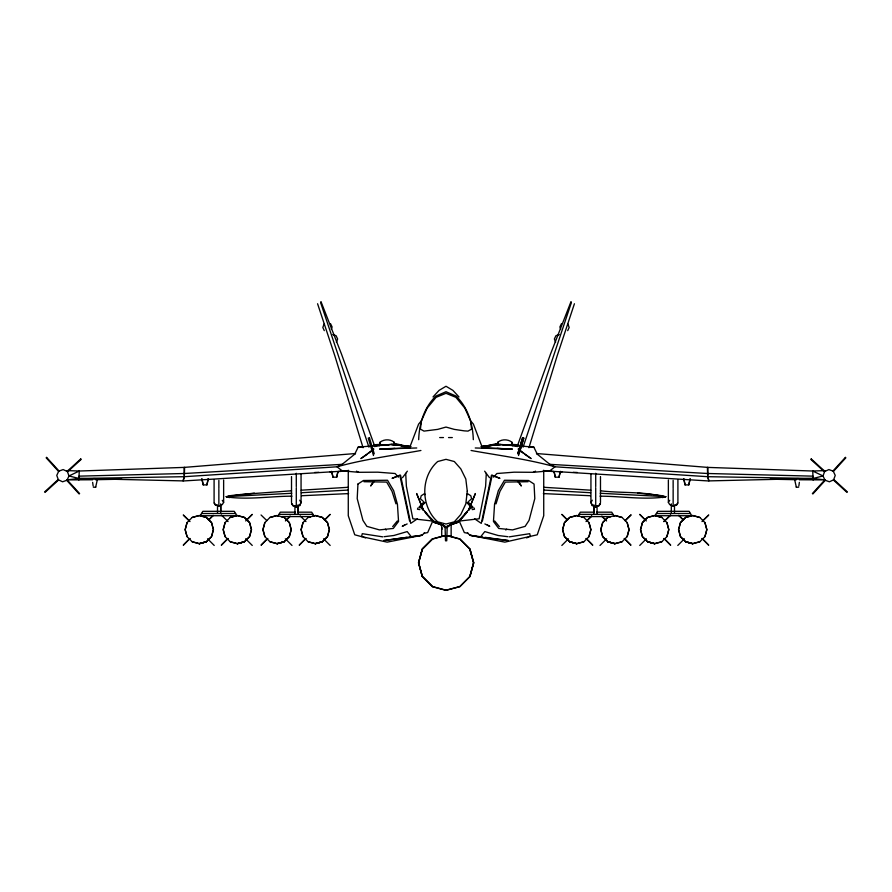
<?xml version="1.0" encoding="UTF-8"?>
<svg xmlns="http://www.w3.org/2000/svg" width="892" height="892" viewBox="0 0 892 892"><rect width="100%" height="100%" fill="white"/><g stroke="black" fill="none" stroke-linecap="round" stroke-linejoin="round"><path stroke-width="1.34" d="M67.391 471.556L63.154 469.571L58.749 471.166L56.765 475.403L58.359 479.807L62.596 481.792L67 480.197L68.985 475.96L67.045 470.608L79.265 471.021L184.611 467.386L184.31 476.685L183.161 480.978L348.627 470.775M447.215 526.28L446.736 540.797L445.509 540.797L445.03 526.28M799.299 479.773L824.855 479.896L813.069 478.469L707.691 476.685L554.98 466.795L549.84 464.342L536.46 453.526L707.88 467.408L707.757 476.696L708.839 480.978L543.373 470.775M78.853 480.063L79.265 471.021L68.985 475.96L78.931 478.469L183.027 480.899L184.31 476.685L184.12 467.408L355.54 453.526L342.16 464.342L337.02 466.795L184.243 476.696L78.931 478.469L67.145 479.896L92.701 479.773M486.285 473.384L485.627 486.24L479.149 518.776L458.432 521.151M418.683 439.678C419.207 423.566 424.057 407.666 435.842 396.115L446 391.722L456.158 396.115C467.943 407.666 472.793 423.566 473.317 439.678M798.686 487.177L796.366 487.277L796.456 486.541M798.853 485.973L799.366 482.382M379.546 444.773L379.947 442.332C383.816 439.076 390.25 438.964 394.141 442.209L394.543 444.16M379.334 445.755L379.947 442.332M497.457 444.406L497.859 442.209C501.75 438.964 508.184 439.076 512.053 442.332L512.666 445.755M208.137 478.87L207 484.891L203.209 484.891L201.804 478.87M683.863 478.87L685 484.891L688.791 484.891L690.018 478.959M497.457 444.16L497.859 442.209M555.348 477.187L554.122 471.812L555.225 477.187L559.016 477.187L560.165 471.812M482.416 520.95L491.893 476.573M206.877 484.891L208.182 478.959M93.314 487.177L95.634 487.277L97.484 479.037M424.592 532.97L421.905 535.289L387.161 542.135L361.606 536.638L362.263 533.684L382.779 536.861M336.652 477.187L337.878 471.812L336.775 477.187L332.984 477.187L331.579 471.333M688.791 484.891L690.196 478.87M559.016 477.187L560.421 471.333M187.064 522.567L185.224 529.658L187.064 536.638L192.193 541.767L199.295 543.73L206.386 541.767L211.527 536.638L213.478 529.658L211.527 522.567L206.386 517.427L199.295 515.476L192.193 517.427L187.064 522.567L185.101 529.658L187.064 536.638M225.096 522.567L223.268 529.658L225.096 536.638L230.236 541.767L237.328 543.73L244.43 541.767L249.559 536.638L251.522 529.658L249.559 522.567L244.43 517.427L237.328 515.476L230.236 517.427L225.096 522.567L223.145 529.658L225.096 536.638M277.089 515.476L269.986 517.427L264.857 522.567L263.017 529.658L264.857 536.638L269.986 541.767L277.089 543.73L284.18 541.767L289.32 536.638L291.271 529.658L289.32 522.567L284.18 517.427L281.816 516.78M310.516 516.78L308.153 517.427L303.012 522.567L301.184 529.658L303.012 536.638L308.153 541.767L315.244 543.73L322.335 541.767L327.476 536.638L329.438 529.658L327.476 522.567L322.335 517.427L315.244 515.476L312.88 516.122M579.12 516.122L576.756 515.476L569.665 517.427L564.524 522.567L562.562 529.658L564.524 536.638L569.665 541.767L576.756 543.73L583.847 541.767L588.988 536.638L590.816 529.658L588.988 522.567L583.847 517.427L581.484 516.78M610.184 516.78L607.82 517.427L602.68 522.567L600.729 529.658L602.68 536.638L607.82 541.767L614.911 543.73L622.014 541.767L627.143 536.638L628.983 529.658L627.143 522.567L622.014 517.427L614.911 515.476M666.904 536.638L668.732 529.658L666.904 522.567L661.764 517.427L654.672 515.476L647.57 517.427L642.441 522.567L640.478 529.658L642.441 536.638L647.57 541.767L654.672 543.73L661.764 541.767L666.904 536.638L668.855 529.658L666.904 522.567M704.936 536.638L706.776 529.658L704.936 522.567L699.807 517.427L692.705 515.476L685.613 517.427L680.473 522.567L678.522 529.658L680.473 536.638L685.613 541.767L692.705 543.73L699.807 541.767L704.936 536.638L706.899 529.658L704.936 522.567M444.762 535.746L432.419 539.08L422.273 549.115L418.604 562.807L422.273 576.511L432.297 586.657L446 590.337L459.949 586.657L469.972 576.511L473.763 562.807L469.972 548.993L459.949 538.958L449.802 536.203M442.265 536.203L432.297 538.958L422.273 548.993L418.482 562.807L422.273 576.511L432.419 586.535L446 590.214L459.826 586.535L469.85 576.511L473.518 562.807L469.85 549.115L459.826 539.08L447.26 535.746M409.45 448.152L418.604 424.101L421.303 420.935M264.857 522.567L262.895 529.658L264.857 536.638M303.012 522.567L301.061 529.658L303.012 536.638M432.419 539.08L422.395 549.115L418.604 562.807L422.395 576.511L432.419 586.535M469.85 576.511L473.641 562.807L469.85 549.115M588.988 536.638L590.939 529.658L588.988 522.567M627.143 536.638L629.105 529.658L627.143 522.567M517.962 453.292L522.601 437.749L523.771 438.106L519.133 453.638M417.869 508.016L417.501 509.232L419.82 509.6M517.728 453.872L522.601 437.749M518.508 455.533L523.771 438.106M496.03 503.857L499.944 491.38L505.318 482.081L528.075 481.713M517.126 446.658L550.576 353.901L571.003 301.663L571.371 302.644L523.058 447.182M574.426 303.748L557.065 356.098L528.934 447.717M467.04 494.681L467.408 493.577L470.831 495.785L471.567 498.84L468.869 501.159M324.052 324.052L322.826 327.476L324.298 330.653M331.311 329.193L332.125 326.985L330.531 323.685M336.407 342.272L337.633 338.971L336.039 335.671L332.738 334.567M299.712 505.809L301.061 502.508L301.061 473.842M468.501 510.335L475.358 493.577L468.501 510.335L471.199 507.28L465.267 513.391M432.954 520.616L427.658 532.602L423.655 533.338M567.702 330.653L569.174 327.476L567.948 324.052M561.469 323.685L559.875 326.985L560.689 329.193M354.659 454.296L358.183 447.104L361.974 446.736M277.813 516.334L280.266 512.175L295.297 512.175M577.86 516.334L580.302 512.175L593.972 512.175M592.288 500.189L590.939 502.508L592.288 505.809M372.789 482.46L370.659 485.995L373.971 481.758M223.636 480.007L223.636 502.386L222.286 504.593L218.863 506.177L215.44 504.593L214.091 502.999L215.44 505.195L217.715 505.608M674.285 505.608L676.56 505.195L677.909 502.999L676.56 504.593L673.137 506.177L669.714 504.593L668.364 502.386L669.714 500.312M402.482 477.722L407.365 471.177M467.408 532.97L470.095 535.289L480.375 537.129L484.802 531.587L498.16 535.501L507.838 536.694M392.67 526.603L397.319 520.984M423.979 501.895L418.972 507.28L419.82 507.648L423.901 502.854M493.599 477.153L496.877 473.518L514.126 472.18L533.293 472.303L549.84 470.831L554.98 466.795C527.44 459.146 499.13 455.544 471.076 450.482M425.083 502.631L419.82 507.648M433.021 396.929L439.087 390.384L446 386.258L452.913 390.384L458.979 396.929M189.829 538.534L183.273 545.202L189.918 538.478M227.873 538.534L221.305 545.202L227.962 538.478M267.622 538.534L261.055 545.202L267.712 538.478M305.789 538.534L299.221 545.202L305.878 538.478M449.713 524.775L457.485 521.887L466.115 513.156L458.131 522.154L449.635 524.942M208.516 520.136L213.266 515.331L208.583 520.003M246.549 520.136L252.258 514.372L245.69 520.939M286.299 520.136L290.101 516.29M324.465 520.136L330.163 514.372L324.543 520.003M285.44 520.939L290.134 516.245M468.021 501.895L473.028 507.28L471.812 508.016L466.917 502.631M505.809 530.026L506.667 529.179M561.837 545.447L568.483 538.79M599.993 545.447L606.649 538.79M600.26 493.287L665.8 496.643L665.309 497.123C644.57 491.18 621.847 493.387 600.461 490.79M639.742 545.447L646.399 538.79M677.786 545.447L684.443 538.79M586.022 521.552L591.809 515.922L586.958 520.627M663.938 521.552L670.695 514.985L663.904 521.575M701.982 521.552L708.727 514.985L702.918 520.627M368.574 453.281L373.837 449.055L360.87 458.6L367.526 454.128M417.389 518.821L410.71 523.37L400.508 475.09L392.067 478.357L399.505 475.336M528.811 537.129L526.481 537.854M449.178 526.113L446.368 527.707L443.558 526.481M295.14 506.299L292.866 505.809L291.517 503.244L292.866 505.195L296.289 507.035L299.712 505.195L301.061 502.508L299.712 500.189M590.939 473.842L590.939 502.508L592.288 505.195L595.711 507.035L599.134 505.195L600.483 503.244L599.134 505.809L596.859 506.299M404.723 524.987L402.259 526.291L407.142 523.938M533.293 472.303L535.557 471.166M454.786 521.887L459.268 521.006L467.163 511.897L458.131 522.154L455.901 522.522M824.609 471.556L828.846 469.571L833.251 471.166L835.235 475.403L833.641 479.807L829.404 481.792L825 480.197L823.015 475.96L812.735 471.021L707.389 467.386L707.691 476.685L708.973 480.899L813.069 478.469L823.015 475.96L824.955 470.608L812.735 471.021L813.147 480.063M437.214 521.887L433.768 522.199L433.334 521.129L444.84 526.102M559.262 334.567L555.961 335.671L554.367 338.971L555.593 342.272M447.137 526.113L458.232 522.199L458.666 521.129L449.68 525.065L458.232 522.199L457.485 521.887M373.492 455.533L368.229 438.106L369.556 438.139M662.5 497.613L665.8 496.643M199.295 543.73L206.386 541.767L199.295 543.607L192.193 541.767M237.328 543.73L244.43 541.767L237.328 543.607L230.236 541.767M277.089 543.73L284.18 541.767L277.089 543.607L269.986 541.767M315.244 543.73L322.335 541.767L315.244 543.607L308.153 541.767M449.423 525.176L452.846 524.206L452.846 523.024M482.36 536.984L470.095 535.289L504.839 542.135L537.252 534.799L543.73 515.721L543.73 470.229M199.295 543.607L206.264 541.767L211.527 536.638L213.355 529.658L211.527 522.567L206.386 517.427L199.295 515.598L192.193 517.427M237.328 543.607L244.308 541.767L249.559 536.638L251.399 529.658L249.559 522.567L244.43 517.427L237.328 515.598L230.236 517.427M277.089 543.607L284.057 541.767L289.32 536.638L291.149 529.658L289.32 522.567L284.18 517.427L277.089 515.598L269.986 517.427M315.244 543.607L322.213 541.767L327.476 536.638L329.315 529.658L327.476 522.567L322.335 517.427L315.244 515.598L308.153 517.427M576.756 543.607L569.665 541.767L576.756 543.607L583.847 541.767M614.911 543.607L607.82 541.767L614.911 543.607L622.014 541.767M654.672 543.607L647.57 541.767L654.672 543.607L661.764 541.767M692.705 543.607L685.613 541.767L692.705 543.607L699.807 541.767M481.58 447.07L497.491 443.435M487.043 446.334L496.398 444.406L517.873 445.788M406.908 537.352L383.738 540.552L421.905 535.289L409.64 536.984M420.924 450.482C392.87 455.544 364.56 459.146 337.02 466.795L342.16 470.831L358.707 472.303L377.873 472.18L395.123 473.518L398.401 477.153M481.29 446.58L496.398 444.406L500.434 444.684M509.22 536.861L529.736 533.684L530.394 536.638M481.223 446.769L500.312 444.406L533.817 447.104L537.341 454.296M384.162 536.694L393.84 535.501L407.198 531.587L411.625 537.129M238.554 494.681L229.378 495.785L226.445 496.877C247.998 500.055 270.22 496.208 291.929 496.175M481.468 446.546L500.312 444.406M446.368 536.393L451.14 536.025M239.87 494.547L291.539 490.79M254.332 493.086L226.2 496.643L291.74 493.287M358.183 447.104L391.688 444.406L410.71 446.58M374.127 445.788L391.688 444.406L410.532 446.546M394.877 448.319L379.579 449.055L416.742 447.974M374.082 445.9L388.879 444.874M391.566 444.684L395.602 444.406L404.957 446.334M373.715 444.807L380.639 444.35M301.184 490.199L348.036 487.3M184.12 473.518L342.16 464.342M301.407 492.73L348.359 490.054M385.333 449.055L410.32 447.695M301.608 495.729L348.638 493.599M314.642 472.492L318.812 472.325M329.917 471.857L332.694 471.745M338.246 471.511L341.023 471.4M345.193 471.232L347.969 471.11M798.541 478.569L795.541 478.67M79.031 476.15L184.332 473.496M363.925 481.713L386.682 482.081L392.056 491.38L395.97 503.857M95.477 479.718L121.791 479.182M439.678 437.559L443.469 437.559M448.531 437.559L452.322 437.559M481.68 447.695L512.421 449.055L475.258 447.974M345.951 470.708L348.56 470.708M543.44 470.708L546.049 470.708M298.028 512.175L311.698 512.175L314.14 516.334M596.703 512.175L611.734 512.175L614.187 516.334M201.614 513.513L235.622 513.513M656.378 513.513L690.386 513.513M279.04 514.372L313.047 514.372M578.953 514.372L612.96 514.372M281.76 516.58L310.204 516.58M581.796 516.58L610.239 516.58M365.519 537.854L363.189 537.129M770.209 479.182L796.523 479.718M707.668 473.496L812.969 476.15M96.459 478.67L93.459 478.569M544.031 471.11L546.807 471.232M550.977 471.4L553.754 471.511M559.306 471.745L562.083 471.857M573.188 472.325L577.358 472.492M543.362 493.599L590.393 495.729M600.071 496.175C621.78 496.208 644.002 500.055 665.555 496.877L662.622 495.785L653.446 494.681M543.641 490.054L590.593 492.73M549.84 464.342L707.88 473.518M543.964 487.3L590.816 490.199M511.361 444.35L518.285 444.807M503.121 444.874L517.918 445.9M497.123 448.319L506.667 449.055M530.026 446.736L533.817 447.104M637.668 493.086L652.13 494.547M433.568 521.151L412.851 518.776L406.373 486.24L405.715 473.384M445.309 536.27L441.718 535.657L441.718 527.094M480.375 537.129L508.262 540.552L485.092 537.352M391.688 444.406L410.777 446.769M436.099 522.522L434.515 521.887L425.885 513.156L433.869 522.154L443.525 525.232M468.345 533.338L464.342 532.602L459.046 520.616M394.509 443.435L410.42 447.07M699.807 517.427L692.705 515.598L685.613 517.427L680.473 522.567L678.645 529.658L680.473 536.638L685.736 541.767L692.705 543.73M661.764 517.427L654.672 515.598L647.57 517.427L642.441 522.567L640.601 529.658L642.441 536.638L647.692 541.767L654.672 543.73M622.014 517.427L614.911 515.598L607.82 517.427L602.68 522.567L600.851 529.658L602.68 536.638L607.943 541.767L614.911 543.73M583.847 517.427L576.756 515.598L569.665 517.427L564.524 522.567L562.685 529.658L564.524 536.638L569.787 541.767L576.756 543.73M361.606 536.638L354.748 534.799L348.27 515.721L348.27 470.229M443.681 525.477L439.031 524.162L439.031 522.957M443.547 525.421L433.768 522.199L443.558 525.355M226.2 496.643L229.5 497.613M433.869 522.154L443.569 525.343M492.495 475.336L499.933 478.357L491.492 475.09L481.29 523.37L474.611 518.821M472.18 509.6L474.499 509.232L474.131 508.016M484.858 523.938L489.741 526.291L487.277 524.987M434.515 521.887L432.732 521.006L424.837 511.941M356.443 471.166L358.707 472.303M524.474 454.128L531.13 458.6L518.163 449.055L523.426 453.281M423.131 501.159L420.433 498.84L421.169 495.785L424.592 493.577L424.96 494.681M300.191 515.922L305.978 521.552M261.055 514.985L266.853 520.616M221.305 514.985L228.062 521.552M189.082 520.627L183.273 514.985L190.018 521.552M683.417 520.003L678.723 515.308L683.484 520.136M646.31 520.939L639.742 514.372L645.451 520.136M601.866 516.245L606.56 520.939M567.457 520.003L561.837 514.372L567.535 520.136M385.333 529.179L386.191 530.026M323.517 538.79L330.163 545.447M285.351 538.79L292.007 545.447M245.601 538.79L252.258 545.447M207.557 538.79L214.214 545.447M702.082 538.478L708.727 545.202L702.171 538.534M664.038 538.478L670.695 545.202L664.127 538.534M624.288 538.478L630.945 545.202L624.378 538.534M601.899 516.29L605.701 520.136M586.122 538.478L592.779 545.202L586.211 538.534M426.733 513.391L420.801 507.28L423.499 510.335L416.642 493.577L423.499 510.335M470.697 420.935L473.396 424.101L482.55 448.152M468.099 502.854L472.18 507.648M494.681 520.984L499.33 526.603M518.029 481.758L521.341 485.995L519.211 482.46M484.635 471.177L489.518 477.722M222.286 500.312L223.636 502.386M363.066 447.717L334.935 356.098L317.574 303.748M374.874 446.658L341.424 353.901L320.997 301.663L320.629 302.644L368.942 447.182M369.399 437.749L374.272 453.872M794.516 479.037L796.366 487.277M683.818 478.959L685.123 484.891M400.107 476.573L409.584 520.95M331.835 471.812L332.984 477.187M201.982 478.959L203.209 484.891M394.141 442.209L394.543 444.406M512.053 442.332L512.454 444.773M92.634 482.382L93.147 485.973M95.544 486.541L95.634 487.277M441.339 523.827L441.941 529.302M677.909 480.007L677.909 502.386M674.486 505.14L674.486 512.844M673.137 480.375L673.137 488.571M673.137 489.541L673.137 506.177M671.308 503.857L671.308 512.844M668.364 480.007L668.364 502.386M600.483 476.573L600.483 502.508M597.06 505.998L597.06 513.703M595.711 473.273L595.711 486.608M595.711 487.712L595.711 507.035M593.882 504.716L593.882 513.703M593.76 506.422L593.76 511.963M451.14 524.284L451.14 535.657M298.24 506.422L298.24 511.963M298.118 504.716L298.118 513.703M296.289 473.273L296.289 486.608M296.289 487.712L296.289 507.035M294.94 505.998L294.94 513.703M291.517 476.573L291.517 502.508M220.815 505.563L220.815 511.116M220.692 503.857L220.692 512.844M218.863 480.375L218.863 488.571M218.863 489.541L218.863 506.177M217.514 505.14L217.514 512.844M214.091 480.007L214.091 502.386M357.937 484.044L357.201 498.595L362.944 520.37L366.857 526.358L379.457 529.904L393.283 528.443L398.546 521.463L397.442 504.348L393.651 490.645L387.529 480.253L363.434 480.498L357.937 484.044M494.558 504.348L493.454 521.463L498.717 528.443L512.543 529.904L525.143 526.358L529.056 520.37L534.799 498.595L534.063 484.044L528.566 480.498L504.471 480.253L498.349 490.645L494.558 504.348M467.285 491.258L465.814 503.857L460.796 514.494L454.318 521.831L446 524.039L437.682 521.831C420.611 506.6 420.344 476.696 437.682 461.532L446 459.335L454.318 461.532L460.796 468.869L465.814 479.026L467.285 491.258M421.414 420.823L420.4 429.13L423.979 431.104L437.682 429.387L446 427.067L454.318 429.387L464.23 430.858L468.021 431.104L471.6 429.13L470.586 420.823L464.832 408.112L455.912 397.341L446 393.305L436.088 397.341L427.168 408.112L421.414 420.823M200.633 514.985L200.265 515.721L236.837 515.721L234.273 511.317L202.841 511.317L200.633 514.985M655.52 514.985L655.163 515.721L691.735 515.721L689.159 511.317L657.727 511.317L655.52 514.985M811.263 458.967L810.85 459.413L824.398 471.779L824.81 471.333L811.263 458.967M824.777 479.985L812.411 493.544L812.857 493.956L825.223 480.398L824.777 479.985M845.382 457.406L833.017 470.954L833.474 471.366L845.839 457.819L845.382 457.406M833.853 479.573L833.44 480.03L846.987 492.395L847.4 491.938L833.853 479.573M630.945 514.985L625.147 520.616L630.945 514.985M46.618 457.406L46.161 457.819L58.526 471.366L58.983 470.954L46.618 457.406M58.147 479.573L44.6 491.938L45.013 492.395L58.56 480.03L58.147 479.573M80.737 458.967L67.19 471.333L67.602 471.779L81.15 459.413L80.737 458.967M67.223 479.985L66.777 480.398L79.143 493.956L79.589 493.544L67.223 479.985"/></g></svg>
